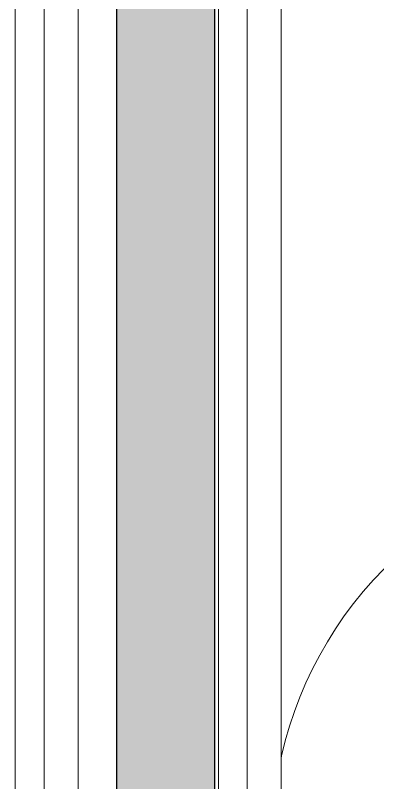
# Model space of a CAD drawing. Header units: millimetres. Extents: x 79795 to 317870, y -36033 to 97293.
# Drawn here: x 159484 to 159860, y 31271 to 32066 of the extents above; entities that cross this region are included whole.
import ezdxf

# ---------------------------------------------------------------- set-up
doc = ezdxf.new("R2010")
doc.units = ezdxf.units.MM
doc.header["$MEASUREMENT"] = 0
for name, color, linetype, lineweight in [('CSM-STL-XX-ZZ-M3-A-XXXX-00001_detached _19_04_21__rvt-1-Level 4$0$A-WALL-PATT', 7, 'CONTINUOUS', 9), ('CSM-STL-XX-ZZ-M3-A-XXXX-00001_detached _19_04_21__rvt-1-Level 4$0$I-FURN', 8, 'CONTINUOUS', 9), ('CSM-STL-XX-ZZ-M3-A-XXXX-00001_detached _19_04_21__rvt-1-Level 4$0$I-WALL', 7, 'CONTINUOUS', 9), ('I-FURN', 8, 'CONTINUOUS', 9)]:
    doc.layers.add(name, color=color, linetype=linetype, lineweight=lineweight)

msp = doc.modelspace()

# ---------------------------------------------------------------- hatches: boundary and pattern name
at = {"layer": 'CSM-STL-XX-ZZ-M3-A-XXXX-00001_detached _19_04_21__rvt-1-Level 4$0$A-WALL-PATT'}
msp.add_hatch(color=256, dxfattribs=at).paths.add_polyline_path([(159588.83, 29859.33), (159690.83, 29859.33), (159690.83, 34245.33), (159588.83, 34245.33), (159588.83, 30532.03)], flags=0)

# ---------------------------------------------------------------- linework, layer by layer
at = {"layer": 'CSM-STL-XX-ZZ-M3-A-XXXX-00001_detached _19_04_21__rvt-1-Level 4$0$I-FURN'}
for p, q in [((159483.83, 30084.9), (159483.83, 32484.9)), ((159513.83, 32484.9), (159513.83, 30084.9)), ((159513.83, 32484.9), (159513.83, 30084.9)), ((159548.83, 30084.9), (159548.83, 32484.9)), ((159694.35, 30084.9), (159694.35, 32484.9)), ((159724.35, 32484.9), (159724.35, 30084.9)), ((159724.35, 32484.9), (159724.35, 30084.9)), ((159759.35, 30084.9), (159759.35, 32484.9))]:
    msp.add_line(p, q, dxfattribs=at)
at = {"layer": 'CSM-STL-XX-ZZ-M3-A-XXXX-00001_detached _19_04_21__rvt-1-Level 4$0$I-WALL', "lineweight": 30}
for p, q in [((159588.83, 34245.33), (159588.83, 29859.33)), ((159690.83, 29859.33), (159690.83, 34245.33))]:
    msp.add_line(p, q, dxfattribs=at)
at = {"layer": 'I-FURN'}
for p, q in [((159866.2, 31492.44), (159855.16, 31480.87)), ((159855.16, 31480.87), (159844.59, 31468.85)), ((159844.59, 31468.85), (159834.51, 31456.43)), ((159834.51, 31456.43), (159824.94, 31443.61)), ((159824.94, 31443.61), (159815.88, 31430.42)), ((159815.88, 31430.42), (159807.36, 31416.88)), ((159807.36, 31416.88), (159799.39, 31403.01)), ((159799.39, 31403.01), (159791.98, 31388.83)), ((159791.98, 31388.83), (159785.14, 31374.37)), ((159785.14, 31374.37), (159778.89, 31359.64)), ((159778.89, 31359.64), (159773.23, 31344.68)), ((159773.23, 31344.68), (159768.17, 31329.5)), ((159768.17, 31329.5), (159763.73, 31314.13)), ((159763.73, 31314.13), (159759.9, 31298.59)), ((159759.9, 31298.59), (159759.35, 31295.94))]:
    msp.add_line(p, q, dxfattribs=at)

doc.saveas('drawing.dxf')
